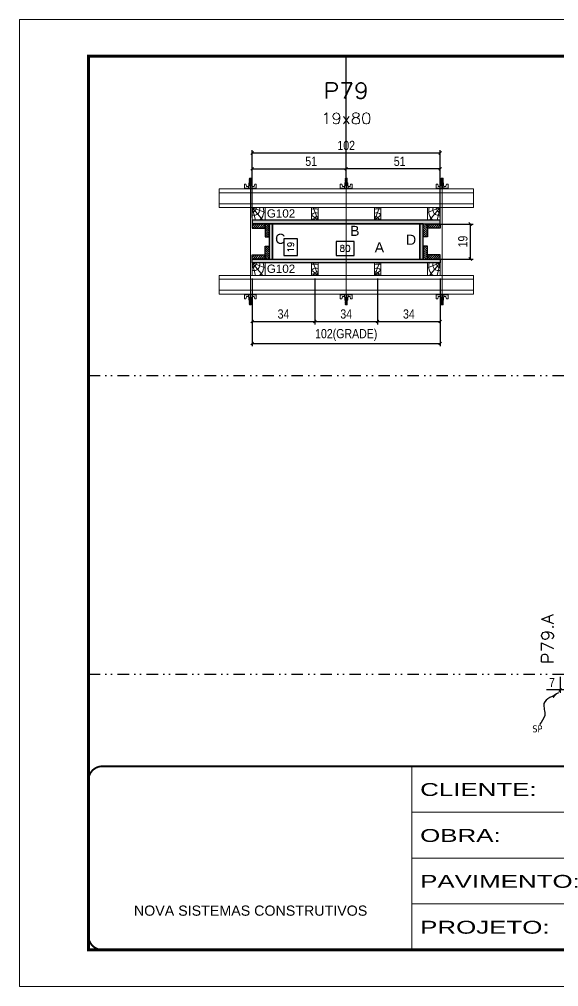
# Model space of a CAD drawing. Extents: x 14400 to 27878, y -21631 to 6985.
# Drawn here: x 15998 to 16583, y -10145 to -9095 of the extents above; entities that cross this region are included whole.
import ezdxf
from ezdxf.enums import TextEntityAlignment as Align

# ---------------------------------------------------------------- set-up
doc = ezdxf.new("R2010")
doc.units = 0
for name, pattern in [('CONTINUO', [0]), ('DASHED', [0.75, 0.5, -0.25]), ('DIVIDE2', [0.625, 0.25, -0.125, 0, -0.125, 0, -0.125]), ('HIDDEN', [0.375, 0.25, -0.125])]:
    doc.linetypes.add(name, pattern=pattern)
for name, color, linetype in [('CHAPA', 1, 'Continuous'), ('COTA', 241, 'Continuous'), ('MEIO_PONT', 93, 'Continuous'), ('Nível', 160, 'Continuous'), ('Painéis', 200, 'Continuous'), ('SARRAFO', 251, 'Continuous'), ('texto', 7, 'Continuous'), ('Texto de Titulo', 7, 'Continuous'), ('Texto Qtd Sarr', 242, 'Continuous'), ('TEXTO_GERAL', 7, 'Continuous')]:
    doc.layers.add(name, color=color, linetype=linetype)
for name, color, linetype, lineweight in [('Folhas', 255, 'Continuous', 9), ('Hachura', 251, 'Continuous', 9), ('Madeira', 126, 'Continuous', 18), ('Perfil Metálico', 224, 'Continuous', 18), ('SARRAFO DE PRESSAO', 251, 'DASHED', 9), ('Texto Seção', 7, 'Continuous', 15)]:
    doc.layers.add(name, color=color, linetype=linetype, lineweight=lineweight)
doc.styles.add('ARIAL', font='arial.ttf')
doc.styles.add('COTA TECNICA 2X', font='techl___.ttf', dxfattribs={"height": 10})
doc.styles.add('COTA TECNICA-50', font='techl___.ttf', dxfattribs={"height": 10})
doc.styles.add('REGUA-120', font='ROMANS.shx', dxfattribs={"height": 15})
doc.styles.add('ROMANS', font='romans.shx')
doc.styles.add('SANSSERIF', font='sas_____.pfb')
doc.styles.get("Standard").update_dxf_attribs({"font": 'arial.ttf'})
doc.styles.add('Tecnologia', font='')
doc.styles.get('Tecnologia').set_extended_font_data('Forgotten Futurist')
doc.dimstyles.new('COTA PAINEL-50', dxfattribs={"dimtxt": 10, "dimasz": 3, "dimexe": 3, "dimexo": 3, "dimgap": 3, "dimtad": 1, "dimdec": 1, "dimzin": 12, "dimdsep": 46, "dimtxsty": 'COTA TECNICA-50', "dimblk1": 'OBLIQUE', "dimblk2": 'OBLIQUE', "dimsah": 1, "dimcen": 0.9, "dimclrd": 4, "dimclre": 4, "dimclrt": 240, "dimadec": 1, "dimazin": 3, "dimtfac": 1, "dimtdec": 1, "dimtmove": 0, "dimatfit": 3, "dimfxl": 1, "dimtolj": 1, "dimtzin": 12, "dimarcsym": 0})
doc.dimstyles.new('SECAO PILAR', dxfattribs={"dimtxt": 10, "dimasz": 3, "dimexe": 3, "dimexo": 3, "dimgap": 3, "dimtad": 1, "dimdec": 1, "dimlfac": 0.5, "dimzin": 12, "dimdsep": 46, "dimtxsty": 'COTA TECNICA 2X', "dimblk1": 'OBLIQUE', "dimblk2": 'OBLIQUE', "dimsah": 1, "dimcen": 0.9, "dimclrd": 256, "dimclre": 256, "dimclrt": 256, "dimadec": 1, "dimazin": 3, "dimtfac": 1, "dimtdec": 1, "dimtmove": 0, "dimatfit": 3, "dimfxl": 1, "dimtolj": 1, "dimtzin": 12, "dimarcsym": 0})
doc.dimstyles.new('SECÇÃO 2', dxfattribs={"dimtxt": 7, "dimasz": 6, "dimexe": 0.18, "dimexo": 2, "dimgap": -4, "dimtad": 3, "dimdec": 1, "dimlfac": 0.5, "dimzin": 12, "dimdsep": 46, "dimtxsty": 'ROMANS', "dimblk": 'ARCHTICK', "dimcen": 0.09, "dimse1": 1, "dimse2": 1, "dimsd1": 1, "dimsd2": 1, "dimclrd": 180, "dimclre": 5, "dimclrt": 1, "dimadec": 0, "dimazin": 3, "dimtfac": 1, "dimtdec": 1, "dimtofl": 0, "dimtmove": 0, "dimatfit": 3, "dimldrblk": 'ARCHTICK', "dimfxl": 1, "dimtolj": 1, "dimtzin": 0, "dimarcsym": 0})
doc.dimstyles.get("Standard").update_dxf_attribs({"dimtxt": 0.18, "dimasz": 0.18, "dimexe": 0.18, "dimexo": 0.0625, "dimgap": 0.09, "dimtad": 0, "dimtih": 1, "dimtoh": 1, "dimdec": 4, "dimzin": 0, "dimdsep": 46, "dimtxsty": 'Standard', "dimcen": 0.09, "dimadec": 0, "dimazin": 0, "dimtfac": 1, "dimtdec": 4, "dimtofl": 0, "dimtmove": 0, "dimatfit": 3, "dimfxl": 1, "dimtolj": 1, "dimtzin": 0, "dimarcsym": 0})
pattern_1 = [(225, (6952.0847, -32246.876), (1.12253202, -1.12253202), [])]
pattern_2 = [(225, (7127.0847, -32246.876), (1.12253202, -1.12253202), [])]
pattern_3 = [(135, (-6454.7717, 147.484), (-1.12253202, -1.12253202), [])]
pattern_4 = [(135, (-6514.7717, 147.484), (-1.12253202, -1.12253202), [])]

# ---------------------------------------------------------------- blocks, each defined once
blk = doc.blocks.new('9999999999')
at = {"color": 30, "linetype": 'CONTINUO'}
for p, q in [((98564.6, 34230.2), (98564.6, 34429.4)), ((98564.6, 34379.6), (99584, 34379.6)), ((98564.6, 34329.8), (99488, 34329.8)), ((98564.6, 34280), (99488, 34280))]:
    blk.add_line(p, q, dxfattribs=at)
at = {"color": 30, "linetype": 'CONTINUO', "const_width": 2}
blk.add_lwpolyline([(99584, 34230.2), (99584, 34414.4, 0.414214), (99569, 34429.4), (98229, 34429.4, 0.414214), (98214, 34414.4), (98214, 34245.2, 0.414214), (98229, 34230.2), (99584, 34230.2)], format="xyb", dxfattribs=at)
at = {"layer": 'Folhas'}
blk.add_lwpolyline([(98139, 34190.2), (99624, 34190.2), (99624, 35240.2), (98139, 35240.2)], close=True, dxfattribs=at)
at = {"layer": 'Folhas', "color": 30, "const_width": 3}
blk.add_lwpolyline([(98214, 34230.2), (99584, 34230.2), (99584, 35200.2), (98214, 35200.2)], close=True, dxfattribs=at)
at = {"color": 7, "linetype": 'Continuous', "ltscale": 5, "style": 'ARIAL'}
blk.add_text('NOVA SISTEMAS CONSTRUTIVOS', height=11.059, dxfattribs=at).set_placement((98263.2, 34267.2))
at = {"layer": 'Folhas', "color": 7, "style": 'Tecnologia', "width": 1.5}
for s, p in [('CLIENTE:', (98573.7, 34397.2)), ('OBRA:', (98573.7, 34347.3)), ('PAVIMENTO:', (98573.7, 34297.5)), ('PROJETO:', (98573.7, 34247.7))]:
    blk.add_text(s, height=14, dxfattribs=at).set_placement(p)
blk = doc.blocks.new('titulo1')
at = {"layer": 'Defpoints', "color": 252, "linetype": 'HIDDEN', "ltscale": 2}
blk.add_line((0, 0), (0, 125), dxfattribs=at)
at = {"layer": 'Defpoints', "style": 'ROMANS', "oblique": 15}
blk.add_attdef('FOLHA', text='', height=10, dxfattribs=at).set_placement((0, 15.6), align=Align.MIDDLE_CENTER)
at = {"layer": 'Texto Qtd Sarr', "color": 3, "style": 'ROMANS', "oblique": 15}
for tag, height, p in [('TITULO', 17, (0, 71.4)), ('SEÇÃO', 12, (0, 41.5))]:
    blk.add_attdef(tag, text='', height=height, dxfattribs=at).set_placement(p, align=Align.MIDDLE_CENTER)
blk = doc.blocks.new('*D1763')
at = {"layer": 'COTA', "color": 180, "lineweight": -2, "transparency": 16777216}
for p, q in [((16361.5, -9336.5), (16342.1, -9336.5)), ((16342.1, -9336.5), (16342.1, -9351.5)), ((16361.5, -9351.5), (16361.5, -9336.5)), ((16342.1, -9351.5), (16361.5, -9351.5))]:
    blk.add_line(p, q, dxfattribs=at)
at = {"layer": 'Defpoints', "color": 0, "transparency": 16777216}
for p in [(16273, -9355.5), (16433, -9355.5), (16433, -9355.5)]:
    blk.add_point(p, dxfattribs=at)
at = {"layer": 'COTA', "color": 1, "transparency": 16777216, "insert": (16351.8, -9344), "char_height": 7, "attachment_point": 5, "style": 'ROMANS'}
blk.add_mtext('\\A1;80', dxfattribs=at)
blk = doc.blocks.new('_ArchTick')
at = {"color": 0, "linetype": 'ByBlock', "const_width": 0.15}
blk.add_lwpolyline([(-0.5, -0.5), (0.5, 0.5)], dxfattribs=at)
blk = doc.blocks.new('*D1764')
at = {"layer": 'COTA', "color": 180, "lineweight": -2, "transparency": 16777216}
for p, q in [((16300.3, -9333.6), (16285.3, -9333.6)), ((16285.3, -9333.6), (16285.3, -9351.6)), ((16300.3, -9351.6), (16300.3, -9333.6)), ((16285.3, -9351.6), (16300.3, -9351.6))]:
    blk.add_line(p, q, dxfattribs=at)
at = {"layer": 'Defpoints', "color": 0, "transparency": 16777216}
for p in [(16273, -9317.5), (16304.3, -9317.5), (16273, -9355.5)]:
    blk.add_point(p, dxfattribs=at)
at = {"layer": 'COTA', "color": 1, "transparency": 16777216, "insert": (16292.8, -9342.6), "char_height": 7, "attachment_point": 5, "rotation": 90, "style": 'ROMANS'}
blk.add_mtext('\\A1;19', dxfattribs=at)
blk = doc.blocks.new('_Oblique')
at = {"color": 0, "linetype": 'ByBlock', "lineweight": -2}
blk.add_line((-0.5, -0.5), (0.5, 0.5), dxfattribs=at)
blk = doc.blocks.new('*D1780')
at = {"layer": 'COTA', "lineweight": -2, "transparency": 16777216}
for p, q in [((16439.6, -9317.5), (16490.7, -9317.5)), ((16487.7, -9355.5), (16487.7, -9317.5)), ((16439.6, -9355.5), (16490.7, -9355.5))]:
    blk.add_line(p, q, dxfattribs=at)
at = {"layer": 'Defpoints', "color": 0, "transparency": 16777216}
for p in [(16436.6, -9317.5), (16487.7, -9317.5), (16436.6, -9355.5)]:
    blk.add_point(p, dxfattribs=at)
at = {"layer": 'COTA', "lineweight": -2, "transparency": 16777216, "xscale": 3, "yscale": 3, "zscale": 3}
for p, rotation in [((16487.7, -9317.5), 90), ((16487.7, -9355.5), 270)]:
    blk.add_blockref('_Oblique', p, dxfattribs=dict(at, rotation=rotation))
at = {"layer": 'COTA', "transparency": 16777216, "insert": (16479.6, -9336.5), "char_height": 10, "attachment_point": 5, "rotation": 90, "style": 'COTA TECNICA 2X'}
blk.add_mtext('\\A1;19', dxfattribs=at)
blk = doc.blocks.new('*D1765')
at = {"layer": 'COTA', "lineweight": -2, "transparency": 16777216}
for p, q in [((16251, -9376.5), (16251, -9450.2)), ((16455, -9376.5), (16455, -9450.2)), ((16251, -9447.2), (16455, -9447.2))]:
    blk.add_line(p, q, dxfattribs=at)
at = {"layer": 'Defpoints', "color": 0, "transparency": 16777216}
for p in [(16251, -9373.5), (16455, -9373.5), (16455, -9447.2)]:
    blk.add_point(p, dxfattribs=at)
at = {"layer": 'COTA', "lineweight": -2, "transparency": 16777216, "xscale": 3, "yscale": 3, "zscale": 3, "rotation": 180}
blk.add_blockref('_Oblique', (16251, -9447.2), dxfattribs=at)
at = {"layer": 'COTA', "lineweight": -2, "transparency": 16777216, "xscale": 3, "yscale": 3, "zscale": 3}
blk.add_blockref('_Oblique', (16455, -9447.2), dxfattribs=at)
at = {"layer": 'COTA', "transparency": 16777216, "insert": (16353, -9438), "char_height": 10, "attachment_point": 5, "style": 'COTA TECNICA 2X'}
blk.add_mtext('\\A1;102(GRADE)', dxfattribs=at)
blk = doc.blocks.new('*D1766')
at = {"layer": 'COTA', "lineweight": -2, "transparency": 16777216}
for p, q in [((16387, -9376.5), (16387, -9426.4)), ((16455, -9376.5), (16455, -9426.4)), ((16387, -9423.4), (16455, -9423.4))]:
    blk.add_line(p, q, dxfattribs=at)
at = {"layer": 'Defpoints', "color": 0, "transparency": 16777216}
for p in [(16387, -9373.5), (16455, -9373.5), (16455, -9423.4)]:
    blk.add_point(p, dxfattribs=at)
at = {"layer": 'COTA', "lineweight": -2, "transparency": 16777216, "xscale": 3, "yscale": 3, "zscale": 3, "rotation": 180}
blk.add_blockref('_Oblique', (16387, -9423.4), dxfattribs=at)
at = {"layer": 'COTA', "lineweight": -2, "transparency": 16777216, "xscale": 3, "yscale": 3, "zscale": 3}
blk.add_blockref('_Oblique', (16455, -9423.4), dxfattribs=at)
at = {"layer": 'COTA', "transparency": 16777216, "insert": (16421, -9415.2), "char_height": 10, "attachment_point": 5, "style": 'COTA TECNICA 2X'}
blk.add_mtext('\\A1;34', dxfattribs=at)
blk = doc.blocks.new('*D1767')
at = {"layer": 'COTA', "lineweight": -2, "transparency": 16777216}
for p, q in [((16251, -9376.5), (16251, -9426.4)), ((16319, -9376.5), (16319, -9426.4)), ((16251, -9423.4), (16319, -9423.4))]:
    blk.add_line(p, q, dxfattribs=at)
at = {"layer": 'Defpoints', "color": 0, "transparency": 16777216}
for p in [(16251, -9373.5), (16319, -9373.5), (16319, -9423.4)]:
    blk.add_point(p, dxfattribs=at)
at = {"layer": 'COTA', "lineweight": -2, "transparency": 16777216, "xscale": 3, "yscale": 3, "zscale": 3, "rotation": 180}
blk.add_blockref('_Oblique', (16251, -9423.4), dxfattribs=at)
at = {"layer": 'COTA', "lineweight": -2, "transparency": 16777216, "xscale": 3, "yscale": 3, "zscale": 3}
blk.add_blockref('_Oblique', (16319, -9423.4), dxfattribs=at)
at = {"layer": 'COTA', "transparency": 16777216, "insert": (16285, -9415.2), "char_height": 10, "attachment_point": 5, "style": 'COTA TECNICA 2X'}
blk.add_mtext('\\A1;34', dxfattribs=at)
blk = doc.blocks.new('*D1768')
at = {"layer": 'COTA', "lineweight": -2, "transparency": 16777216}
for p, q in [((16319, -9376.5), (16319, -9426.4)), ((16387, -9376.5), (16387, -9426.4)), ((16319, -9423.4), (16387, -9423.4))]:
    blk.add_line(p, q, dxfattribs=at)
at = {"layer": 'Defpoints', "color": 0, "transparency": 16777216}
for p in [(16319, -9373.5), (16387, -9373.5), (16387, -9423.4)]:
    blk.add_point(p, dxfattribs=at)
at = {"layer": 'COTA', "lineweight": -2, "transparency": 16777216, "xscale": 3, "yscale": 3, "zscale": 3, "rotation": 180}
blk.add_blockref('_Oblique', (16319, -9423.4), dxfattribs=at)
at = {"layer": 'COTA', "lineweight": -2, "transparency": 16777216, "xscale": 3, "yscale": 3, "zscale": 3}
blk.add_blockref('_Oblique', (16387, -9423.4), dxfattribs=at)
at = {"layer": 'COTA', "transparency": 16777216, "insert": (16353, -9415.2), "char_height": 10, "attachment_point": 5, "style": 'COTA TECNICA 2X'}
blk.add_mtext('\\A1;34', dxfattribs=at)
blk = doc.blocks.new('*D1769')
at = {"layer": 'COTA', "lineweight": -2, "transparency": 16777216}
for p, q in [((16251, -9310.5), (16251, -9237.4)), ((16455, -9310.5), (16455, -9237.4)), ((16251, -9240.4), (16455, -9240.4))]:
    blk.add_line(p, q, dxfattribs=at)
at = {"layer": 'Defpoints', "color": 0, "transparency": 16777216}
for p in [(16455, -9240.4), (16251, -9313.5), (16455, -9313.5)]:
    blk.add_point(p, dxfattribs=at)
at = {"layer": 'COTA', "lineweight": -2, "transparency": 16777216, "xscale": 3, "yscale": 3, "zscale": 3, "rotation": 180}
blk.add_blockref('_Oblique', (16251, -9240.4), dxfattribs=at)
at = {"layer": 'COTA', "lineweight": -2, "transparency": 16777216, "xscale": 3, "yscale": 3, "zscale": 3}
blk.add_blockref('_Oblique', (16455, -9240.4), dxfattribs=at)
at = {"layer": 'COTA', "transparency": 16777216, "insert": (16353, -9232.3), "char_height": 10, "attachment_point": 5, "style": 'COTA TECNICA 2X'}
blk.add_mtext('\\A1;102', dxfattribs=at)
blk = doc.blocks.new('*D1770')
at = {"layer": 'COTA', "lineweight": -2, "transparency": 16777216}
for p, q in [((16251, -9276.5), (16251, -9254.6)), ((16251, -9257.6), (16353, -9257.6)), ((16353, -9276.5), (16353, -9254.6))]:
    blk.add_line(p, q, dxfattribs=at)
at = {"layer": 'Defpoints', "color": 0, "transparency": 16777216}
for p in [(16353, -9257.6), (16251, -9279.5), (16353, -9279.5)]:
    blk.add_point(p, dxfattribs=at)
at = {"layer": 'COTA', "lineweight": -2, "transparency": 16777216, "xscale": 3, "yscale": 3, "zscale": 3, "rotation": 180}
blk.add_blockref('_Oblique', (16251, -9257.6), dxfattribs=at)
at = {"layer": 'COTA', "lineweight": -2, "transparency": 16777216, "xscale": 3, "yscale": 3, "zscale": 3}
blk.add_blockref('_Oblique', (16353, -9257.6), dxfattribs=at)
at = {"layer": 'COTA', "transparency": 16777216, "insert": (16315, -9249.5), "char_height": 10, "attachment_point": 5, "style": 'COTA TECNICA 2X'}
blk.add_mtext('\\A1;51', dxfattribs=at)
blk = doc.blocks.new('*D1771')
at = {"layer": 'COTA', "lineweight": -2, "transparency": 16777216}
for p, q in [((16353, -9276.5), (16353, -9254.6)), ((16455, -9257.6), (16353, -9257.6)), ((16455, -9276.5), (16455, -9254.6))]:
    blk.add_line(p, q, dxfattribs=at)
at = {"layer": 'Defpoints', "color": 0, "transparency": 16777216}
for p in [(16353, -9257.6), (16353, -9279.5), (16455, -9279.5)]:
    blk.add_point(p, dxfattribs=at)
at = {"layer": 'COTA', "lineweight": -2, "transparency": 16777216, "xscale": 3, "yscale": 3, "zscale": 3, "rotation": 180}
blk.add_blockref('_Oblique', (16353, -9257.6), dxfattribs=at)
at = {"layer": 'COTA', "lineweight": -2, "transparency": 16777216, "xscale": 3, "yscale": 3, "zscale": 3}
blk.add_blockref('_Oblique', (16455, -9257.6), dxfattribs=at)
at = {"layer": 'COTA', "transparency": 16777216, "insert": (16411, -9249.5), "char_height": 10, "attachment_point": 5, "style": 'COTA TECNICA 2X'}
blk.add_mtext('\\A1;51', dxfattribs=at)
blk = doc.blocks.new('C')
at = {"layer": 'Hachura', "color": 0}
for p, q in [((0, 3.22), (0, -3.22)), ((0.45, 3.22), (0, 3.22)), ((0.46, 3.16), (0, 3.16)), ((0.46, 3.05), (0, 3.05)), ((0.46, 2.88), (0, 2.88)), ((0, 2.75), (0, -1.16)), ((0.46, 2.65), (0, 2.65)), ((0.46, 2.23), (0, 2.23)), ((0.46, 1.51), (0, 1.51)), ((0.39, 0.49), (0.17, 0.49)), ((0.45, -3.23), (0.45, 3.22)), ((0.45, 3.22), (2.58, 3.22)), ((1.74, 0.97), (0.45, 0.97)), ((1.45, 0.1), (0.45, 0.1)), ((1.35, 1.94), (1.35, 0.96)), ((2.58, 2.39), (1.47, 2.09)), ((1.74, -0.97), (1.74, 0.97)), ((1.74, 0.97), (1.74, 0.84)), ((1.74, 0.97), (1.74, 0.84)), ((1.74, 0.84), (3.35, 0.84)), ((3.35, 0.45), (1.74, 0.45)), ((2.58, 3.22), (2.58, 2.39)), ((3.32, 0.84), (3.32, -0.84)), ((3.35, 0.84), (3.35, -0.84)), ((3.68, 0.45), (3.35, 0.45)), ((3.84, -0.52), (3.35, 0.45)), ((3.35, 0.06), (3.67, -0.57)), ((3.68, 0.45), (4.16, -0.52)), ((3.72, 0.5), (4.25, -0.57)), ((4.37, -0.55), (3.83, 0.53)), ((4.15, 0.45), (3.93, 0.45)), ((4.42, -0.52), (3.93, 0.45)), ((4.15, 0.45), (4.26, 0.45)), ((4.26, 0.45), (4.74, -0.52)), ((4.3, 0.5), (4.83, -0.57)), ((4.95, -0.55), (4.41, 0.53)), ((4.51, 0.45), (4.84, 0.45)), ((5, -0.52), (4.51, 0.45)), ((4.84, 0.45), (5.32, -0.52)), ((4.88, 0.5), (5.41, -0.57)), ((5.53, -0.55), (4.99, 0.53)), ((5.58, -0.52), (5.09, 0.45)), ((5.42, 0.45), (5.09, 0.45)), ((5.58, -0.52), (5.09, 0.45)), ((5.42, 0.45), (5.74, -0.19)), ((5.46, 0.5), (5.74, -0.07)), ((5.74, 0.19), (5.57, 0.53)), ((5.74, 0.32), (5.68, 0.45)), ((5.68, 0.45), (5.74, 0.45)), ((5.74, 0.45), (5.9, 0.29)), ((5.74, 0.45), (5.74, -0.52)), ((5.9, -0.36), (5.9, 0.29)), ((0.45, 0), (0, 0)), ((0.46, -1.52), (0, -1.52)), ((0.46, -2.23), (0, -2.23)), ((0.46, -2.65), (0, -2.65)), ((0.46, -2.88), (0, -2.88)), ((0.46, -3.05), (0, -3.05)), ((0.46, -3.16), (0, -3.16)), ((0, -3.22), (2.57, -3.22)), ((0.08, -0.48), (0.29, -0.48)), ((0.29, -0.48), (0.4, -0.48)), ((0.45, 0), (0.45, -0.97)), ((0.45, -0.16), (1.45, -0.16)), ((0.45, -0.65), (0.45, -0.32)), ((0.45, -3.23), (0.45, -0.65)), ((0.45, -0.97), (1.74, -0.97)), ((1.35, -1.94), (1.35, -0.97)), ((2.58, -2.39), (1.47, -2.1)), ((3.35, -0.32), (1.74, -0.32)), ((3.35, -0.84), (1.74, -0.84)), ((2.58, -3.23), (2.58, -2.39)), ((3.35, -0.07), (3.58, -0.52)), ((3.35, -0.52), (3.58, -0.52)), ((3.84, -0.52), (4.16, -0.52)), ((4.42, -0.52), (4.74, -0.52)), ((4.63, -0.52), (4.74, -0.52)), ((5, -0.52), (5.32, -0.52)), ((5.58, -0.52), (5.74, -0.52)), ((5.74, -0.52), (5.9, -0.36)), ((5.74, -0.52), (5.74, -0.52))]:
    blk.add_line(p, q, dxfattribs=at)
for centre, radius, start, end in [((1.52, 1.94), 0.161, 104.7436, 180), ((1.44, -0.03), 0.129, 272.695, 87.305), ((3.81, 0.39), 0.143, 25.5688, 154.4312), ((4.39, 0.39), 0.143, 25.5688, 154.4312), ((4.97, 0.39), 0.143, 25.5688, 154.4312), ((5.55, 0.39), 0.143, 25.5688, 154.4312), ((0.17, -0.37), 0.174, 221.744, 317.8592), ((1.52, -1.94), 0.161, 180, 255.2564), ((3.71, -0.4), 0.174, 222.1408, 318.256), ((4.29, -0.4), 0.174, 222.1408, 318.256), ((4.87, -0.4), 0.174, 222.1408, 318.256), ((5.45, -0.4), 0.174, 222.1408, 318.256), ((5.61, -0.4), 0.174, 317.8592, 318.256)]:
    blk.add_arc(centre, radius, start, end, dxfattribs=at)
blk = doc.blocks.new('PONTALETE')
at = {"layer": 'Madeira'}
for q in [(2.71, 7), (7, 5.76), (7, 1.74)]:
    blk.add_line((0, 0), q, dxfattribs=at)
blk.add_lwpolyline([(0, 0), (7, 0), (7, 7), (0, 7)], close=True, dxfattribs=at)
for centre, radius, start, end in [((2.04, 0.06), 6.23, 37.2818, 109.0913), ((1.09, 0.9), 3.19, 343.603, 109.9847), ((-0.21, -0.78), 3.09, 14.6322, 86.0383)]:
    blk.add_arc(centre, radius, start, end, dxfattribs=at)
blk = doc.blocks.new('MEIO PONTALETE')
at = {"layer": 'Madeira'}
for q in [(2.71, 7), (3.5, 2.88), (3.5, 0.87)]:
    blk.add_line((0, 0), q, dxfattribs=at)
blk.add_lwpolyline([(0, 0), (3.5, 0), (3.5, 7), (0, 7)], close=True, dxfattribs=at)
for centre, radius, start, end in [((2.04, 0.06), 6.23, 76.4499, 109.0913), ((1.09, 0.9), 3.19, 40.9063, 109.9847), ((-0.21, -0.78), 3.09, 14.6322, 86.0383)]:
    blk.add_arc(centre, radius, start, end, dxfattribs=at)
blk = doc.blocks.new('*D1752')
at = {"layer": 'COTA', "color": 4, "lineweight": -2, "transparency": 16777216}
for p, q in [((16585.1, -9809), (16585.1, -9826.3)), ((16592.1, -9807), (16592.1, -9826.3)), ((16585.1, -9823.3), (16570.4, -9823.3)), ((16592.1, -9823.3), (16585.1, -9823.3))]:
    blk.add_line(p, q, dxfattribs=at)
at = {"layer": 'Defpoints', "color": 0, "transparency": 16777216}
for p in [(16585.1, -9806), (16592.1, -9804), (16585.1, -9823.3)]:
    blk.add_point(p, dxfattribs=at)
at = {"layer": 'COTA', "color": 4, "lineweight": -2, "transparency": 16777216, "xscale": 3, "yscale": 3, "zscale": 3, "rotation": 180}
blk.add_blockref('_Oblique', (16585.1, -9823.3), dxfattribs=at)
at = {"layer": 'COTA', "color": 4, "lineweight": -2, "transparency": 16777216, "xscale": 3, "yscale": 3, "zscale": 3}
blk.add_blockref('_Oblique', (16592.1, -9823.3), dxfattribs=at)
at = {"layer": 'COTA', "color": 240, "transparency": 16777216, "insert": (16576.2, -9815.2), "char_height": 10, "attachment_point": 5, "style": 'COTA TECNICA-50'}
blk.add_mtext('\\A1;7', dxfattribs=at)

msp = doc.modelspace()

# ---------------------------------------------------------------- hatches: boundary and pattern name
at = {"layer": 'Hachura'}
h = msp.add_hatch(color=256, dxfattribs=at)
h.dxf.hatch_style = 1
h.paths.add_polyline_path([(16455.04, -9317.47), (16455.04, -9313.47), (16251.04, -9313.47), (16251.04, -9317.47)])
h = msp.add_hatch(color=256, dxfattribs=at)
h.dxf.hatch_style = 1
h.paths.add_polyline_path([(16455.04, -9317.47), (16455.04, -9313.47), (16251.04, -9313.47), (16251.04, -9317.47)])
h = msp.add_hatch(dxfattribs=at)
h.set_pattern_fill('ANSI31', color=256, scale=0.5, angle=180, style=0)
h.set_pattern_definition(pattern_2)
h.paths.add_polyline_path([(16265.04, -9317.47), (16265.04, -9321.87), (16251.04, -9321.87), (16251.04, -9317.47)])
h = msp.add_hatch(dxfattribs=at)
h.set_pattern_fill('ANSI31', color=256, scale=0.5, angle=90, style=0)
h.set_pattern_definition(pattern_4)
h.paths.add_polyline_path([(16269.44, -9331.47), (16265.04, -9331.47), (16265.04, -9317.47), (16269.44, -9317.47)])
h = msp.add_hatch(color=256, dxfattribs=at)
h.dxf.hatch_style = 1
h.paths.add_polyline_path([(16269.44, -9355.47), (16273.04, -9355.47), (16273.04, -9317.47), (16269.44, -9317.47)])
h = msp.add_hatch(color=256, dxfattribs=at)
h.dxf.hatch_style = 1
h.paths.add_polyline_path([(16269.44, -9355.47), (16273.04, -9355.47), (16273.04, -9317.47), (16269.44, -9317.47)])
h = msp.add_hatch(color=256, dxfattribs=at)
h.dxf.hatch_style = 1
h.paths.add_polyline_path([(16433.04, -9355.47), (16436.64, -9355.47), (16436.64, -9317.47), (16433.04, -9317.47)])
h = msp.add_hatch(color=256, dxfattribs=at)
h.dxf.hatch_style = 1
h.paths.add_polyline_path([(16433.04, -9355.47), (16436.64, -9355.47), (16436.64, -9317.47), (16433.04, -9317.47)])
h = msp.add_hatch(dxfattribs=at)
h.set_pattern_fill('ANSI31', color=256, scale=0.5, angle=90, style=0)
h.set_pattern_definition(pattern_3)
h.paths.add_polyline_path([(16436.64, -9331.47), (16441.04, -9331.47), (16441.04, -9317.47), (16436.64, -9317.47)])
h = msp.add_hatch(dxfattribs=at)
h.set_pattern_fill('ANSI31', color=256, scale=0.5, angle=180, style=0)
h.set_pattern_definition(pattern_1)
h.paths.add_polyline_path([(16441.04, -9317.47), (16441.04, -9321.87), (16455.04, -9321.87), (16455.04, -9317.47)])
h = msp.add_hatch(dxfattribs=at)
h.set_pattern_fill('ANSI31', color=256, scale=0.5, angle=90, style=0)
h.set_pattern_definition(pattern_4)
h.paths.add_polyline_path([(16269.44, -9341.47), (16265.04, -9341.47), (16265.04, -9355.47), (16269.44, -9355.47)])
h = msp.add_hatch(dxfattribs=at)
h.set_pattern_fill('ANSI31', color=256, scale=0.5, angle=90, style=0)
h.set_pattern_definition(pattern_3)
h.paths.add_polyline_path([(16436.64, -9341.47), (16441.04, -9341.47), (16441.04, -9355.47), (16436.64, -9355.47)])
h = msp.add_hatch(dxfattribs=at)
h.set_pattern_fill('ANSI31', color=256, scale=0.5, angle=180, style=0)
h.set_pattern_definition(pattern_2)
h.paths.add_polyline_path([(16265.04, -9355.47), (16265.04, -9351.07), (16251.04, -9351.07), (16251.04, -9355.47)])
h = msp.add_hatch(color=256, dxfattribs=at)
h.dxf.hatch_style = 1
h.paths.add_polyline_path([(16455.04, -9355.47), (16455.04, -9359.47), (16251.04, -9359.47), (16251.04, -9355.47)])
h = msp.add_hatch(color=256, dxfattribs=at)
h.dxf.hatch_style = 1
h.paths.add_polyline_path([(16455.04, -9355.47), (16455.04, -9359.47), (16251.04, -9359.47), (16251.04, -9355.47)])
h = msp.add_hatch(dxfattribs=at)
h.set_pattern_fill('ANSI31', color=256, scale=0.5, angle=180, style=0)
h.set_pattern_definition(pattern_1)
h.paths.add_polyline_path([(16441.04, -9355.47), (16441.04, -9351.07), (16455.04, -9351.07), (16455.04, -9355.47)])

# ---------------------------------------------------------------- linework, layer by layer
at = {"layer": 'CHAPA'}
for points in [[(16455.04, -9317.47), (16455.04, -9313.47), (16251.04, -9313.47), (16251.04, -9317.47)], [(16455.04, -9317.47), (16455.04, -9313.47), (16251.04, -9313.47), (16251.04, -9317.47)], [(16269.44, -9355.47), (16273.04, -9355.47), (16273.04, -9317.47), (16269.44, -9317.47)], [(16269.44, -9355.47), (16273.04, -9355.47), (16273.04, -9317.47), (16269.44, -9317.47)], [(16433.04, -9355.47), (16436.64, -9355.47), (16436.64, -9317.47), (16433.04, -9317.47)], [(16433.04, -9355.47), (16436.64, -9355.47), (16436.64, -9317.47), (16433.04, -9317.47)], [(16455.04, -9355.47), (16455.04, -9359.47), (16251.04, -9359.47), (16251.04, -9355.47)], [(16455.04, -9355.47), (16455.04, -9359.47), (16251.04, -9359.47), (16251.04, -9355.47)]]:
    msp.add_lwpolyline(points, close=True, dxfattribs=at)
at = {"layer": 'Hachura'}
for p, q in [((16249.04, -9404.27), (16249.03, -9272.47)), ((16353.03, -9404.27), (16353.04, -9272.47)), ((16457.04, -9404.27), (16457.05, -9272.47))]:
    msp.add_line(p, q, dxfattribs=at)
at = {"layer": 'Madeira'}
for points in [[(16455.04, -9313.47), (16455.04, -9299.47), (16251.04, -9299.47), (16251.04, -9313.47)], [(16455.04, -9359.47), (16455.04, -9373.47), (16251.04, -9373.47), (16251.04, -9359.47)]]:
    msp.add_lwpolyline(points, close=True, dxfattribs=at)
at = {"layer": 'Nível', "color": 4, "linetype": 'DIVIDE2', "ltscale": 50}
for p, q in [((16073.47, -9482.04), (17443.47, -9482.04)), ((16073.47, -9806.04), (17443.47, -9806.04))]:
    msp.add_line(p, q, dxfattribs=at)
at = {"layer": 'Painéis'}
msp.add_lwpolyline([(16273.04, -9317.47), (16273.04, -9355.47), (16433.04, -9355.47), (16433.04, -9317.47)], close=True, dxfattribs=at)
at = {"layer": 'Perfil Metálico'}
for points in [[(16491.04, -9279.47), (16491.04, -9299.47), (16215.04, -9299.47), (16215.04, -9279.47)], [(16215.04, -9295.47), (16215.04, -9283.47), (16491.04, -9283.47), (16491.04, -9295.47)], [(16491.04, -9393.47), (16491.04, -9373.47), (16215.04, -9373.47), (16215.04, -9393.47)], [(16215.04, -9377.47), (16215.04, -9389.47), (16491.04, -9389.47), (16491.04, -9377.47)]]:
    msp.add_lwpolyline(points, close=True, dxfattribs=at)
at = {"layer": 'SARRAFO'}
for points in [[(16251.04, -9321.87), (16265.04, -9321.87), (16265.04, -9317.47), (16251.04, -9317.47)], [(16265.04, -9317.47), (16265.04, -9331.47), (16269.44, -9331.47), (16269.44, -9317.47)], [(16441.04, -9317.47), (16441.04, -9331.47), (16436.64, -9331.47), (16436.64, -9317.47)], [(16455.04, -9321.87), (16441.04, -9321.87), (16441.04, -9317.47), (16455.04, -9317.47)], [(16265.04, -9355.47), (16265.04, -9341.47), (16269.44, -9341.47), (16269.44, -9355.47)], [(16441.04, -9355.47), (16441.04, -9341.47), (16436.64, -9341.47), (16436.64, -9355.47)], [(16251.04, -9351.07), (16265.04, -9351.07), (16265.04, -9355.47), (16251.04, -9355.47)], [(16455.04, -9351.07), (16441.04, -9351.07), (16441.04, -9355.47), (16455.04, -9355.47)]]:
    msp.add_lwpolyline(points, close=True, dxfattribs=at)

# ---------------------------------------------------------------- block references
at = {"layer": 'Hachura', "linetype": 'Continuous', "yscale": 2, "zscale": 2}
for p, xscale, rotation in [((16249.04, -9279.47), -2, 270), ((16353.03, -9279.47), 2, 90), ((16457.04, -9279.47), 2, 90), ((16249.04, -9393.47), 2, 269.9999999999999), ((16353.03, -9393.47), -2, 90), ((16457.04, -9393.47), -2, 90)]:
    msp.add_blockref('C', p, dxfattribs=dict(at, xscale=xscale, rotation=rotation))
at = {"layer": 'MEIO_PONT', "yscale": 2, "zscale": 2}
for p, xscale, rotation in [((16251.04, -9299.47), 2, 269.9999999999999), ((16455.04, -9299.47), -2, 90), ((16251.04, -9359.47), 2, 269.9999999999999), ((16455.04, -9359.47), -2, 90)]:
    msp.add_blockref('PONTALETE', p, dxfattribs=dict(at, xscale=xscale, rotation=rotation))
at = {"layer": 'MEIO_PONT', "yscale": 1.999999997962732, "zscale": 1.999999997962732}
for p, xscale in [((16322.54, -9313.47), -1.999999997962732), ((16383.54, -9313.47), 1.999999997962732), ((16322.54, -9373.47), -1.999999997962732), ((16383.54, -9373.47), 1.999999997962732)]:
    msp.add_blockref('MEIO PONTALETE', p, dxfattribs=dict(at, xscale=xscale))
at = {"layer": 'SARRAFO DE PRESSAO', "color": 6, "linetype": 'ByBlock'}
msp.add_blockref('9999999999', (-82140.51, -44335.53), dxfattribs=at)
at = {"layer": 'Texto Seção'}
ref = msp.add_blockref('titulo1', (16353.04, -9260.32), dxfattribs=at)
ref.add_attrib('TITULO', 'P79', dxfattribs={"layer": 'Texto de Titulo', "color": 7, "height": 17, "style": 'ROMANS', "width": 1.1}).set_placement((16353.04, -9172.82), align=Align.MIDDLE_CENTER)
ref.add_attrib('SEÇÃO', '19x80', dxfattribs={"layer": 'Texto de Titulo', "color": 7, "height": 12, "style": 'ROMANS', "width": 1.1}).set_placement((16353.04, -9202.82), align=Align.MIDDLE_CENTER)

# ---------------------------------------------------------------- texts
at = {"layer": 'texto', "color": 0, "insert": (16560.33, -9865.53), "char_height": 7.5, "attachment_point": 5}
msp.add_mtext('{\\fTahoma|b0|i0|c0|p34;\\C4;SP}', dxfattribs=at)
at = {"layer": 'Texto Seção', "style": 'REGUA-120', "width": 1.1}
msp.add_text('P79.A', height=13, rotation=90, dxfattribs=at).set_placement((16577.86, -9795.28))
at = {"layer": 'TEXTO_GERAL', "color": 0, "linetype": 'Continuous', "style": 'SANSSERIF'}
for p in [(16266.93, -9306.02), (16266.93, -9366.02)]:
    msp.add_text('G102', height=9, dxfattribs=at).set_placement(p, align=Align.MIDDLE_LEFT)
at = {"layer": 'TEXTO_GERAL', "style": 'ARIAL'}
for s, p in [('B', (16362.3, -9324.92)), ('C', (16281.43, -9333.56)), ('D', (16423.38, -9334.57)), ('A', (16389.01, -9342.89))]:
    msp.add_text(s, height=11, dxfattribs=at).set_placement(p, align=Align.MIDDLE_CENTER)

# ---------------------------------------------------------------- dimensions: what is measured, and where the dimension line sits
at = {"layer": 'COTA'}
for base, p1, p2, picture, middle in [((16455.04, -9240.36), (16251.04, -9313.47), (16455.04, -9313.47), '*D1769', (16353.04, -9232.26)), ((16319.04, -9423.4), (16251.04, -9373.47), (16319.04, -9373.47), '*D1767', (16285.04, -9415.18)), ((16387.04, -9423.4), (16319.04, -9373.47), (16387.04, -9373.47), '*D1768', (16353.04, -9415.18)), ((16455.04, -9423.4), (16387.04, -9373.47), (16455.04, -9373.47), '*D1766', (16421.04, -9415.18))]:
    dim = msp.add_linear_dim(base=base, p1=p1, p2=p2, dimstyle='SECAO PILAR', dxfattribs=at)
    dim.commit()
    dim.dimension.update_dxf_attribs({"geometry": picture, "text_midpoint": middle})
for base, p1, p2, dimstyle, picture, middle in [((16353.03, -9257.56), (16251.04, -9279.47), (16353.03, -9279.47), 'SECAO PILAR', '*D1770', (16315.03, -9257.56)), ((16433.04, -9355.47), (16273.04, -9355.47), (16433.04, -9355.47), 'SECÇÃO 2', '*D1763', (16351.8, -9355.47))]:
    dim = msp.add_linear_dim(base=base, p1=p1, p2=p2, dimstyle=dimstyle, dxfattribs=at)
    dim.commit()
    dim.dimension.update_dxf_attribs({"geometry": picture, "text_midpoint": middle, "dimtype": 160})
for base, p1, p2, angle, dimstyle, picture, middle in [((16353.03, -9257.56), (16455.04, -9279.47), (16353.03, -9279.47), 180, 'SECAO PILAR', '*D1771', (16411.03, -9257.56)), ((16304.33, -9317.47), (16273.04, -9355.47), (16273.04, -9317.47), 90, 'SECÇÃO 2', '*D1764', (16304.33, -9342.55))]:
    dim = msp.add_linear_dim(base=base, p1=p1, p2=p2, angle=angle, dimstyle=dimstyle, dxfattribs=at)
    dim.commit()
    dim.dimension.update_dxf_attribs({"geometry": picture, "text_midpoint": middle, "dimtype": 160})
for base, p1, p2, angle, dimstyle, picture, middle in [((16487.67, -9317.47), (16436.64, -9355.47), (16436.64, -9317.47), 90, 'SECAO PILAR', '*D1780', (16479.59, -9336.47)), ((16585.11, -9823.28), (16592.11, -9804.04), (16585.11, -9806.04), 180, 'COTA PAINEL-50', '*D1752', (16576.24, -9815.21))]:
    dim = msp.add_linear_dim(base=base, p1=p1, p2=p2, angle=angle, dimstyle=dimstyle, dxfattribs=at)
    dim.commit()
    dim.dimension.update_dxf_attribs({"geometry": picture, "text_midpoint": middle})
dim = msp.add_linear_dim(base=(16455.04, -9447.24), p1=(16251.04, -9373.47), p2=(16455.04, -9373.47), text='<>(GRADE)', dimstyle='SECAO PILAR', dxfattribs=at)
dim.commit()
dim.dimension.update_dxf_attribs({"geometry": '*D1765', "text_midpoint": (16353.04, -9438.02)})

# ---------------------------------------------------------------- leaders
at = {"layer": 'COTA', "path_type": 1}
msp.add_leader([(16583.28, -9826.22), (16567.49, -9838.06), (16568.42, -9851.06), (16562.86, -9860.85)], dimstyle='Standard', override={"dimasz": 8}, dxfattribs=at)

doc.saveas('drawing.dxf')
